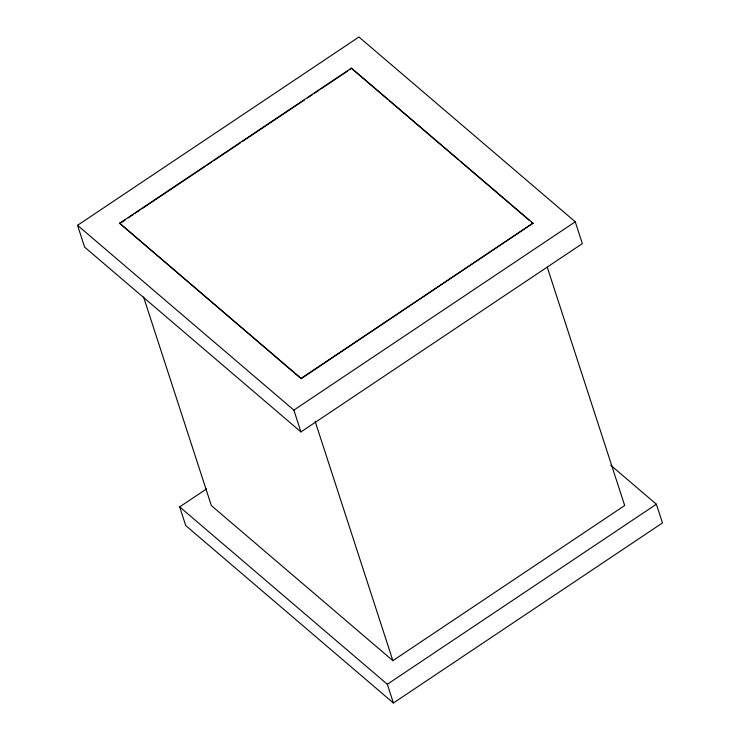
<?xml version="1.0" encoding="UTF-8"?>
<svg xmlns="http://www.w3.org/2000/svg" width="740" height="740" viewBox="0 0 740 740"><rect width="100%" height="100%" fill="white"/><g stroke="black" fill="none" stroke-linecap="round" stroke-linejoin="round"><path stroke-width="1.11" d="M77.543 225.321L358.937 37L575.248 221.787L582.334 243.608L300.949 431.92L84.638 247.132L77.543 225.321L293.854 410.108L300.949 431.92M119.621 223.258L351.426 68.126L532.957 223.203L301.263 378.658L119.621 223.258L301.263 378.658M119.732 223.582L125.476 219.734M128.353 217.81L133.135 214.609M135.059 213.324L139.842 210.123M141.756 208.837L204.98 166.528M206.895 165.242L211.686 162.042M213.601 160.756L240.417 142.811M242.332 141.525L304.593 99.863M307.47 97.939L312.262 94.729M314.176 93.453L318.968 90.243M320.882 88.967L347.698 71.012M349.613 69.727L351.426 68.126M301.152 378.334L532.957 223.203M293.854 410.108L575.248 221.787M610.805 465.303L656.371 504.218L662.457 522.949L393.412 703L185.758 525.613L179.672 506.882L206.58 488.881M143.579 296.999L211.353 505.587L392.885 660.654L624.69 505.522L547.285 267.297M393.412 703L387.325 684.278L656.371 504.218M351.537 68.45L387.492 99.16M389.24 100.659L458.523 159.849M460.271 161.348L529.553 220.529M531.311 222.028L533.059 223.526M179.672 506.882L387.325 684.278M315.129 421.338L392.885 660.654"/></g></svg>
